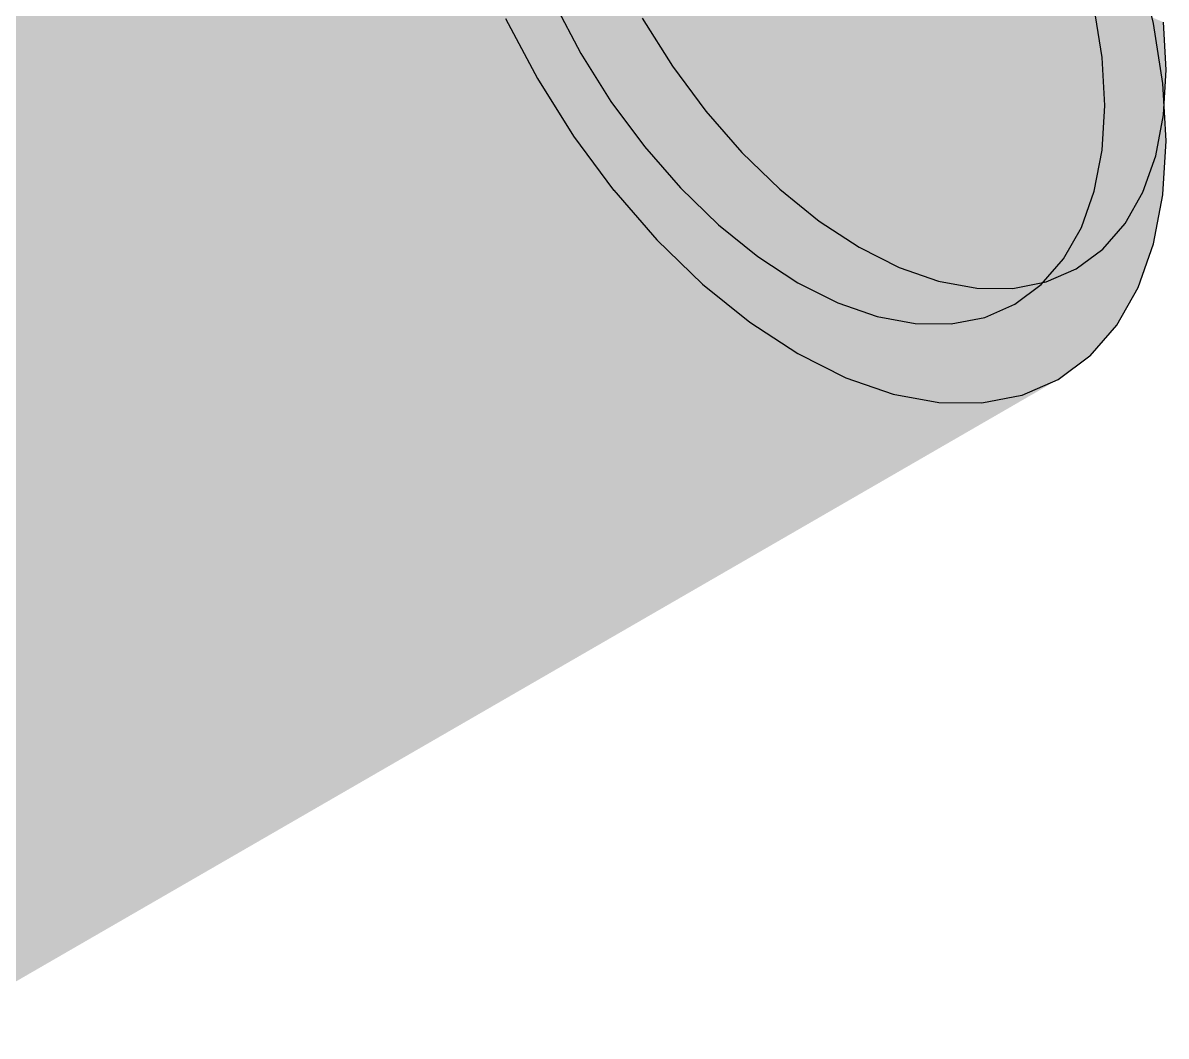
# Model space of a CAD drawing. Extents: x 0 to 297, y 0 to 210.
# Drawn here: x 230.42 to 243.59, y 147.5 to 159.17 of the extents above; entities that cross this region are included whole.
import ezdxf

# ---------------------------------------------------------------- set-up
doc = ezdxf.new("R2010")
doc.units = 0
doc.layers.add('SOMBRA', color=8, linetype='CONTINUOUS')
doc.layers.add('VISIBLE', color=7, linetype='CONTINUOUS')

msp = doc.modelspace()

# ---------------------------------------------------------------- linework, layer by layer
at = {"layer": 'SOMBRA', "color": 254}
for points in [[(237.2258, 165.7251), (236.7649, 165.6356), (192.6245, 140.1512)], [(193.0316, 140.2096), (237.2258, 165.7251), (192.6245, 140.1512)], [(237.7235, 165.7212), (237.2258, 165.7251), (193.0316, 140.2096)], [(193.5293, 140.2057), (237.7235, 165.7212), (193.0316, 140.2096)], [(238.249, 165.6238), (237.7235, 165.7212), (193.5293, 140.2057)], [(236.7643, 165.6355), (236.3476, 165.4541), (192.207, 139.9696)], [(192.5702, 140.12), (236.7643, 165.6355), (192.207, 139.9696)], [(236.7649, 165.6356), (236.7643, 165.6355), (192.5702, 140.12)], [(236.7649, 165.6356), (192.5702, 140.12), (192.6245, 140.1512)], [(194.0548, 140.1083), (238.249, 165.6238), (193.5293, 140.2057)], [(238.7933, 165.4345), (238.249, 165.6238), (194.0548, 140.1083)], [(236.3471, 165.4539), (235.9816, 165.1837), (191.8412, 139.6993)], [(192.1529, 139.9384), (236.3471, 165.4539), (191.8412, 139.6993)], [(236.3476, 165.4541), (236.3471, 165.4539), (192.1529, 139.9384)], [(236.3476, 165.4541), (192.1529, 139.9384), (192.207, 139.9696)], [(194.5991, 139.919), (238.7933, 165.4345), (194.0548, 140.1083)], [(239.3471, 165.1567), (238.7933, 165.4345), (194.5991, 139.919)], [(235.9812, 165.1834), (235.6732, 164.829), (191.5329, 139.3446)], [(191.787, 139.6679), (235.9812, 165.1834), (191.5329, 139.3446)], [(235.9816, 165.1837), (235.9812, 165.1834), (191.787, 139.6679)], [(235.9816, 165.1837), (191.787, 139.6679), (191.8412, 139.6993)], [(195.1529, 139.6412), (239.3471, 165.1567), (194.5991, 139.919)], [(239.9009, 164.7951), (239.3471, 165.1567), (195.1529, 139.6412)], [(235.6729, 164.8286), (235.4277, 164.3961), (191.287, 138.9115)], [(191.4787, 139.3131), (235.6729, 164.8286), (191.287, 138.9115)], [(235.6732, 164.829), (235.6729, 164.8286), (191.4787, 139.3131)], [(235.6732, 164.829), (191.4787, 139.3131), (191.5329, 139.3446)], [(195.7067, 139.2796), (239.9009, 164.7951), (195.1529, 139.6412)], [(240.4452, 164.3558), (239.9009, 164.7951), (195.7067, 139.2796)], [(235.4274, 164.3956), (235.2492, 163.8923), (191.1088, 138.4079)], [(191.2332, 138.88), (235.4274, 164.3956), (191.1088, 138.4079)], [(235.4277, 164.3961), (235.4274, 164.3956), (191.2332, 138.88)], [(235.4277, 164.3961), (191.2332, 138.88), (191.287, 138.9115)], [(196.251, 138.8403), (240.4452, 164.3558), (195.7067, 139.2796)], [(240.9707, 163.8464), (240.4452, 164.3558), (196.251, 138.8403)], [(235.249, 163.8917), (235.1409, 163.3264), (191.0003, 137.8419)], [(191.0548, 138.3762), (235.249, 163.8917), (191.0003, 137.8419)], [(235.2492, 163.8923), (235.249, 163.8917), (191.0548, 138.3762)], [(235.2492, 163.8923), (191.0548, 138.3762), (191.1088, 138.4079)], [(196.7765, 138.3309), (240.9707, 163.8464), (196.251, 138.8403)], [(235.1409, 163.3264), (235.1407, 163.3257), (190.9466, 137.8102)], [(235.1409, 163.3264), (190.9466, 137.8102), (191.0003, 137.8419)]]:
    msp.add_solid(points, dxfattribs=at)
at = {"layer": 'SOMBRA', "color": 253}
for points in [[(241.4678, 163.2763), (240.9707, 163.8464), (196.7765, 138.3309)], [(190.9466, 137.8102), (235.1407, 163.3257), (190.9642, 137.2236)], [(235.1407, 163.3257), (235.1045, 162.708), (190.9642, 137.2236)], [(241.4678, 163.2763), (196.7765, 138.3309), (241.4141, 163.2453)], [(241.4141, 163.2453), (196.7765, 138.3309), (197.2736, 137.7608)], [(197.2742, 137.7601), (241.4141, 163.2453), (197.2736, 137.7608)], [(241.469, 163.2749), (241.4684, 163.2757), (197.2742, 137.7601)], [(197.2742, 137.7601), (241.4684, 163.2757), (241.4141, 163.2453)], [(241.469, 163.2749), (197.2742, 137.7601), (197.3286, 137.7905)], [(241.9298, 162.6532), (241.469, 163.2749), (197.3286, 137.7905)], [(235.1045, 162.708), (235.1044, 162.7072), (190.9103, 137.1917)], [(235.1045, 162.708), (190.9103, 137.1917), (190.9642, 137.2236)], [(190.9103, 137.1917), (235.1044, 162.7072), (191.0002, 136.5631)], [(235.1044, 162.7072), (235.1407, 162.0476), (191.0002, 136.5631)], [(197.7357, 137.1377), (241.9298, 162.6532), (197.3286, 137.7905)], [(241.9304, 162.6524), (241.9298, 162.6532), (197.7357, 137.1377)], [(241.9304, 162.6524), (197.7357, 137.1377), (197.79, 137.168)], [(242.3471, 161.9898), (241.9304, 162.6524), (197.79, 137.168)], [(235.1407, 162.0476), (235.1407, 162.0468), (190.9466, 136.5313)], [(235.1407, 162.0476), (190.9466, 136.5313), (191.0002, 136.5631)], [(190.9466, 136.5313), (235.1407, 162.0468), (191.1083, 135.8721)], [(235.1407, 162.0468), (235.2489, 161.3567), (191.1083, 135.8721)], [(198.1529, 136.4743), (242.3471, 161.9898), (197.79, 137.168)], [(242.3475, 161.989), (242.3471, 161.9898), (198.1529, 136.4743)], [(242.3475, 161.989), (198.1529, 136.4743), (198.207, 136.5044)], [(242.713, 161.2968), (242.3475, 161.989), (198.207, 136.5044)], [(235.2489, 161.3567), (235.249, 161.3558), (191.0548, 135.8403)], [(235.2489, 161.3567), (191.0548, 135.8403), (191.1083, 135.8721)], [(198.5188, 135.7812), (242.713, 161.2968), (198.207, 136.5044)], [(237.9019, 158.6698), (237.5542, 159.2226), (240.0542, 160.666)], [(238.2864, 158.1511), (237.9019, 158.6698), (240.0542, 160.666)], [(238.7012, 157.6754), (238.2864, 158.1511), (240.0542, 160.666)], [(239.1391, 157.2509), (238.7012, 157.6754), (240.0542, 160.666)], [(239.5927, 156.8849), (239.1391, 157.2509), (240.0542, 160.666)], [(240.0542, 156.5835), (239.5927, 156.8849), (240.0542, 160.666)], [(240.5157, 156.352), (240.0542, 156.5835), (240.0542, 160.666)], [(240.9693, 156.1943), (240.5157, 156.352), (240.0542, 160.666)], [(241.4072, 156.1131), (240.9693, 156.1943), (240.0542, 160.666)], [(241.822, 156.1099), (241.4072, 156.1131), (240.0542, 160.666)], [(242.2065, 156.1845), (241.822, 156.1099), (240.0542, 160.666)], [(242.5542, 156.3359), (242.2065, 156.1845), (240.0542, 160.666)], [(242.8591, 156.5613), (242.5542, 156.3359), (240.0542, 160.666)], [(243.1161, 156.857), (242.8591, 156.5613), (240.0542, 160.666)], [(243.3206, 157.2178), (243.1161, 156.857), (240.0542, 160.666)], [(243.4693, 157.6377), (243.3206, 157.2178), (240.0542, 160.666)], [(243.5595, 158.1094), (243.4693, 157.6377), (240.0542, 160.666)], [(243.5897, 158.6248), (243.5595, 158.1094), (240.0542, 160.666)], [(243.5595, 159.1751), (243.5897, 158.6248), (240.0542, 160.666)], [(243.267, 159.8686), (243.4452, 159.1597), (243.1467, 159.2397)], [(236.3913, 159.3454), (236.4933, 159.3769), (236.7126, 158.7368)], [(236.4933, 159.3769), (236.5422, 159.3919), (236.8036, 158.7893)], [(236.4933, 159.3769), (236.8036, 158.7893), (236.7126, 158.7368)], [(236.5422, 159.3919), (236.8471, 158.8144), (236.8036, 158.7893)], [(236.3466, 158.5265), (235.9812, 159.2188), (236.2263, 159.2944)], [(236.3471, 158.5257), (236.2263, 159.2944), (236.3913, 159.3454)], [(236.3471, 158.5257), (236.3466, 158.5265), (236.2263, 159.2944)], [(236.3471, 158.5257), (236.3913, 159.3454), (236.5656, 158.6519)], [(236.3913, 159.3454), (236.7126, 158.7368), (236.5656, 158.6519)], [(242.8524, 158.7669), (242.7622, 159.3427), (242.8216, 159.3268)], [(242.9134, 158.7409), (242.8524, 158.7669), (242.8216, 159.3268)], [(242.9134, 158.7409), (242.8216, 159.3268), (242.9458, 159.2935)], [(243.0409, 158.6867), (242.9134, 158.7409), (242.9458, 159.2935)], [(243.0409, 158.6867), (242.9458, 159.2935), (243.1467, 159.2397)], [(243.4452, 159.1597), (243.0409, 158.6867), (243.1467, 159.2397)], [(243.4452, 159.1597), (243.2471, 158.599), (243.0409, 158.6867)], [(243.4452, 159.1597), (243.4453, 159.1588), (243.2471, 158.599)], [(243.4453, 159.1588), (243.5534, 158.4687), (243.2471, 158.599)], [(236.7643, 157.8623), (236.5656, 158.6519), (236.7126, 158.7368)], [(236.7126, 158.7368), (236.8036, 158.7893), (237.079, 158.1542)], [(236.7643, 157.8623), (236.7126, 158.7368), (236.9524, 158.0368)], [(236.7126, 158.7368), (237.079, 158.1542), (236.9524, 158.0368)], [(236.8036, 158.7893), (236.8471, 158.8144), (237.1573, 158.2268)], [(236.8036, 158.7893), (237.1573, 158.2268), (237.079, 158.1542)], [(236.8471, 158.8144), (237.1948, 158.2615), (237.1573, 158.2268)], [(242.8826, 158.2165), (242.8524, 158.7669), (242.9134, 158.7409)], [(242.9442, 158.181), (242.8826, 158.2165), (242.9134, 158.7409)], [(242.9442, 158.181), (242.9134, 158.7409), (243.0409, 158.6867)], [(236.7638, 157.8631), (236.3471, 158.5257), (236.5656, 158.6519)], [(236.7643, 157.8623), (236.7638, 157.8631), (236.5656, 158.6519)], [(243.0728, 158.1067), (242.9442, 158.181), (243.0409, 158.6867)], [(243.0728, 158.1067), (243.0409, 158.6867), (243.2471, 158.599)], [(243.5534, 158.4687), (243.0728, 158.1067), (243.2471, 158.599)], [(243.5534, 158.4687), (243.2807, 157.9867), (243.0728, 158.1067)], [(243.5534, 158.4687), (243.5535, 158.4679), (243.2807, 157.9867)], [(243.5535, 158.4679), (243.5897, 157.8083), (243.2807, 157.9867)], [(237.079, 158.1542), (237.1573, 158.2268), (237.4842, 157.6076)], [(237.1573, 158.2268), (237.1948, 158.2615), (237.5485, 157.6991)], [(237.1573, 158.2268), (237.5485, 157.6991), (237.4842, 157.6076)], [(237.1948, 158.2615), (237.5793, 157.7428), (237.5485, 157.6991)], [(242.8524, 157.7011), (242.8826, 158.2165), (242.9442, 158.181)], [(242.9134, 157.6566), (242.8524, 157.7011), (242.9442, 158.181)], [(242.9134, 157.6566), (242.9442, 158.181), (243.0728, 158.1067)], [(237.2258, 157.2399), (236.9524, 158.0368), (237.079, 158.1542)], [(237.2258, 157.2399), (237.079, 158.1542), (237.3803, 157.4597)], [(237.079, 158.1542), (237.4842, 157.6076), (237.3803, 157.4597)], [(243.0409, 157.5636), (242.9134, 157.6566), (243.0728, 158.1067)], [(243.0409, 157.5636), (243.0728, 158.1067), (243.2807, 157.9867)], [(237.2252, 157.2406), (236.7643, 157.8623), (236.9524, 158.0368)], [(237.2258, 157.2399), (237.2252, 157.2406), (236.9524, 158.0368)], [(243.5897, 157.8083), (243.0409, 157.5636), (243.2807, 157.9867)], [(243.5897, 157.8083), (243.2471, 157.4132), (243.0409, 157.5636)], [(243.5897, 157.8083), (243.5897, 157.8075), (243.2471, 157.4132)], [(243.5897, 157.8075), (243.5534, 157.1898), (243.2471, 157.4132)], [(237.4842, 157.6076), (237.5485, 157.6991), (237.9213, 157.1063)], [(237.5485, 157.6991), (237.5793, 157.7428), (237.9705, 157.2151)], [(237.5485, 157.6991), (237.9705, 157.2151), (237.9213, 157.1063)], [(237.5793, 157.7428), (237.9941, 157.2672), (237.9705, 157.2151)], [(242.7622, 157.2294), (242.8524, 157.7011), (242.9134, 157.6566)], [(242.8216, 157.1767), (242.7622, 157.2294), (242.9134, 157.6566)], [(242.8216, 157.1767), (242.9134, 157.6566), (243.0409, 157.5636)], [(237.7235, 156.6691), (237.3803, 157.4597), (237.4842, 157.6076)], [(237.7235, 156.6691), (237.4842, 157.6076), (237.8418, 156.9305)], [(237.4842, 157.6076), (237.9213, 157.1063), (237.8418, 156.9305)], [(242.9458, 157.0666), (242.8216, 157.1767), (243.0409, 157.5636)], [(242.9458, 157.0666), (243.0409, 157.5636), (243.2471, 157.4132)], [(237.7229, 156.6698), (237.2258, 157.2399), (237.3803, 157.4597)], [(237.7235, 156.6691), (237.7229, 156.6698), (237.3803, 157.4597)], [(243.5534, 157.1898), (242.9458, 157.0666), (243.2471, 157.4132)], [(237.9705, 157.2151), (237.9941, 157.2672), (238.4161, 156.7832)], [(237.9941, 157.2672), (238.432, 156.8427), (238.4161, 156.7832)], [(237.9213, 157.1063), (237.9705, 157.2151), (238.3828, 156.659)], [(237.9705, 157.2151), (238.4161, 156.7832), (238.3828, 156.659)], [(242.6135, 156.8096), (242.7622, 157.2294), (242.8216, 157.1767)], [(242.6704, 156.7496), (242.6135, 156.8096), (242.8216, 157.1767)], [(242.6704, 156.7496), (242.8216, 157.1767), (242.9458, 157.0666)], [(243.5534, 157.1898), (243.1467, 156.8885), (242.9458, 157.0666)], [(243.5534, 157.1898), (243.5533, 157.1891), (243.1467, 156.8885)], [(243.5533, 157.1891), (243.4452, 156.6238), (243.1467, 156.8885)], [(238.249, 156.1597), (237.8418, 156.9305), (237.9213, 157.1063)], [(238.249, 156.1597), (237.9213, 157.1063), (238.329, 156.4582)], [(237.9213, 157.1063), (238.3828, 156.659), (238.329, 156.4582)], [(242.7892, 156.6241), (242.6704, 156.7496), (242.9458, 157.0666)], [(242.7892, 156.6241), (242.9458, 157.0666), (243.1467, 156.8885)], [(238.2484, 156.1603), (237.7235, 156.6691), (237.8418, 156.9305)], [(238.249, 156.1597), (238.2484, 156.1603), (237.8418, 156.9305)], [(243.4452, 156.6238), (242.7892, 156.6241), (243.1467, 156.8885)], [(238.3828, 156.659), (238.4161, 156.7832), (238.8608, 156.2733)], [(238.4161, 156.7832), (238.432, 156.8427), (238.8776, 156.4108)], [(238.4161, 156.7832), (238.8776, 156.4108), (238.8608, 156.2733)], [(238.432, 156.8427), (238.8856, 156.4766), (238.8776, 156.4108)], [(242.4089, 156.4488), (242.6135, 156.8096), (242.6704, 156.7496)], [(242.4623, 156.3824), (242.4089, 156.4488), (242.6704, 156.7496)], [(242.4623, 156.3824), (242.6704, 156.7496), (242.7892, 156.6241)], [(238.7933, 155.7204), (238.329, 156.4582), (238.3828, 156.659)], [(238.7933, 155.7204), (238.3828, 156.659), (238.8336, 156.0509)], [(238.3828, 156.659), (238.8608, 156.2733), (238.8336, 156.0509)], [(242.5736, 156.2439), (242.4623, 156.3824), (242.7892, 156.6241)], [(242.5736, 156.2439), (242.7892, 156.6241), (242.9813, 156.4213)], [(243.4452, 156.6238), (242.9813, 156.4213), (242.7892, 156.6241)], [(243.4452, 156.6238), (243.4449, 156.6232), (242.9813, 156.4213)], [(243.4449, 156.6232), (243.2668, 156.12), (242.9813, 156.4213)], [(238.7927, 155.7209), (238.249, 156.1597), (238.329, 156.4582)], [(238.7933, 155.7204), (238.7927, 155.7209), (238.329, 156.4582)], [(238.8776, 156.4108), (238.8856, 156.4766), (239.3471, 156.1042)], [(238.8856, 156.4766), (239.3471, 156.1753), (239.3471, 156.1042)], [(238.8608, 156.2733), (238.8776, 156.4108), (239.3471, 155.9557)], [(238.8776, 156.4108), (239.3471, 156.1042), (239.3471, 155.9557)], [(242.152, 156.1531), (242.4089, 156.4488), (242.4623, 156.3824)], [(242.2008, 156.0816), (242.152, 156.1531), (242.4623, 156.3824)], [(242.2008, 156.0816), (242.4623, 156.3824), (242.5736, 156.2439)], [(243.2668, 156.12), (242.5736, 156.2439), (242.9813, 156.4213)], [(239.3471, 155.3588), (238.8336, 156.0509), (238.8608, 156.2733)], [(239.3471, 155.3588), (238.8608, 156.2733), (239.3471, 155.7156)], [(238.8608, 156.2733), (239.3471, 155.9557), (239.3471, 155.7156)], [(242.3029, 155.9323), (242.2008, 156.0816), (242.5736, 156.2439)], [(242.3029, 155.9323), (242.5736, 156.2439), (242.7537, 156.0199)], [(243.2668, 156.12), (242.7537, 156.0199), (242.5736, 156.2439)], [(239.3471, 156.1042), (239.3471, 156.1753), (239.8166, 155.8687)], [(239.3471, 156.1753), (239.8086, 155.9438), (239.8166, 155.8687)], [(239.3471, 155.9557), (239.3471, 156.1042), (239.8334, 155.7117)], [(239.3471, 156.1042), (239.8166, 155.8687), (239.8334, 155.7117)], [(241.8471, 155.9276), (242.152, 156.1531), (242.2008, 156.0816)], [(241.8906, 155.8523), (241.8471, 155.9276), (242.2008, 156.0816)], [(241.8906, 155.8523), (242.2008, 156.0816), (242.3029, 155.9323)], [(243.2668, 156.12), (243.2665, 156.1194), (242.7537, 156.0199)], [(243.2665, 156.1194), (243.0213, 155.6869), (242.7537, 156.0199)], [(239.3464, 155.3592), (238.7933, 155.7204), (238.8336, 156.0509)], [(239.3471, 155.3588), (239.3464, 155.3592), (238.8336, 156.0509)], [(239.9009, 155.081), (239.3471, 155.7156), (239.3471, 155.9557)], [(239.9009, 155.081), (239.3471, 155.9557), (239.8605, 155.458)], [(239.3471, 155.9557), (239.8334, 155.7117), (239.8605, 155.458)], [(239.8166, 155.8687), (239.8086, 155.9438), (240.2781, 155.7082)], [(239.8086, 155.9438), (240.2622, 155.7861), (240.2781, 155.7082)], [(241.9815, 155.6947), (241.8906, 155.8523), (242.3029, 155.9323)], [(241.9815, 155.6947), (242.3029, 155.9323), (242.4678, 155.6909)], [(243.0213, 155.6869), (242.3029, 155.9323), (242.7537, 156.0199)], [(243.0213, 155.6869), (242.4678, 155.6909), (242.3029, 155.9323)], [(239.8334, 155.7117), (239.8166, 155.8687), (240.3114, 155.5456)], [(239.8166, 155.8687), (240.2781, 155.7082), (240.3114, 155.5456)], [(241.4994, 155.7763), (241.8471, 155.9276), (241.8906, 155.8523)], [(241.5369, 155.6983), (241.4994, 155.7763), (241.8906, 155.8523)], [(241.5369, 155.6983), (241.8906, 155.8523), (241.9815, 155.6947)], [(239.9002, 155.0813), (239.3471, 155.3588), (239.3471, 155.7156)], [(239.9009, 155.081), (239.9002, 155.0813), (239.3471, 155.7156)], [(240.4452, 154.8917), (239.8605, 155.458), (239.8334, 155.7117)], [(240.4452, 154.8917), (239.8334, 155.7117), (240.3652, 155.2826)], [(239.8334, 155.7117), (240.3114, 155.5456), (240.3652, 155.2826)], [(240.2781, 155.7082), (240.2622, 155.7861), (240.7236, 155.6256)], [(240.2622, 155.7861), (240.7001, 155.7049), (240.7236, 155.6256)], [(240.3114, 155.5456), (240.2781, 155.7082), (240.7728, 155.46)], [(240.2781, 155.7082), (240.7236, 155.6256), (240.7728, 155.46)], [(240.7236, 155.6256), (240.7001, 155.7049), (241.1456, 155.6223)], [(240.7001, 155.7049), (241.1149, 155.7016), (241.1456, 155.6223)], [(241.1149, 155.7016), (241.4994, 155.7763), (241.5369, 155.6983)], [(241.1456, 155.6223), (241.1149, 155.7016), (241.5369, 155.6983)], [(241.1456, 155.6223), (241.5369, 155.6983), (241.6151, 155.5353)], [(241.6151, 155.5353), (241.5369, 155.6983), (241.9815, 155.6947)], [(241.6151, 155.5353), (241.9815, 155.6947), (242.1286, 155.4401)], [(242.713, 155.3321), (242.1286, 155.4401), (241.9815, 155.6947)], [(242.713, 155.3321), (241.9815, 155.6947), (242.4678, 155.6909)], [(243.0209, 155.6865), (242.713, 155.3321), (242.4678, 155.6909)], [(243.0213, 155.6869), (243.0209, 155.6865), (242.4678, 155.6909)], [(240.9707, 154.7943), (240.3652, 155.2826), (240.3114, 155.5456)], [(240.9707, 154.7943), (240.3114, 155.5456), (240.8524, 155.1922)], [(240.3114, 155.5456), (240.7728, 155.46), (240.8524, 155.1922)], [(240.7728, 155.46), (240.7236, 155.6256), (241.2099, 155.4566)], [(240.7236, 155.6256), (241.1456, 155.6223), (241.2099, 155.4566)], [(241.2099, 155.4566), (241.1456, 155.6223), (241.6151, 155.5353)], [(240.4445, 154.892), (239.9009, 155.081), (239.8605, 155.458)], [(240.4452, 154.8917), (240.4445, 154.892), (239.8605, 155.458)], [(241.4684, 154.7904), (240.8524, 155.1922), (240.7728, 155.46)], [(241.4684, 154.7904), (240.7728, 155.46), (241.3139, 155.1886)], [(240.7728, 155.46), (241.2099, 155.4566), (241.3139, 155.1886)], [(241.2099, 155.4566), (241.6151, 155.5353), (241.7417, 155.2717)], [(241.9298, 154.88), (241.3139, 155.1886), (241.2099, 155.4566)], [(241.9298, 154.88), (241.2099, 155.4566), (241.7417, 155.2717)], [(242.3471, 155.0616), (241.7417, 155.2717), (241.6151, 155.5353)], [(242.3471, 155.0616), (241.6151, 155.5353), (242.1286, 155.4401)], [(242.7126, 155.3318), (242.3471, 155.0616), (242.1286, 155.4401)], [(242.713, 155.3321), (242.7126, 155.3318), (242.1286, 155.4401)], [(240.97, 154.7944), (240.4452, 154.8917), (240.3652, 155.2826)], [(240.9707, 154.7943), (240.97, 154.7944), (240.3652, 155.2826)], [(241.4678, 154.7904), (240.9707, 154.7943), (240.8524, 155.1922)], [(241.4684, 154.7904), (241.4678, 154.7904), (240.8524, 155.1922)], [(241.9293, 154.8799), (241.4684, 154.7904), (241.3139, 155.1886)], [(241.9298, 154.88), (241.9293, 154.8799), (241.3139, 155.1886)], [(242.3466, 155.0614), (241.9298, 154.88), (241.7417, 155.2717)], [(242.3471, 155.0616), (242.3466, 155.0614), (241.7417, 155.2717)]]:
    msp.add_solid(points, dxfattribs=at)
at = {"layer": 'SOMBRA', "color": 252}
for points in [[(191.0548, 135.8403), (235.249, 161.3558), (191.2868, 135.1625)], [(235.249, 161.3558), (235.4272, 160.6469), (191.2868, 135.1625)], [(242.7134, 161.2959), (242.713, 161.2968), (198.5188, 135.7812)], [(242.7134, 161.2959), (198.5188, 135.7812), (198.573, 135.8114)], [(243.0213, 160.5859), (242.7134, 161.2959), (198.573, 135.8114)], [(235.4272, 160.6469), (235.4274, 160.646), (191.2332, 135.1305)], [(235.4272, 160.6469), (191.2332, 135.1305), (191.2868, 135.1625)], [(191.2332, 135.1305), (235.4274, 160.646), (191.5321, 134.4459)], [(235.4274, 160.646), (235.6726, 159.9305), (191.5321, 134.4459)], [(198.8271, 135.0704), (243.0213, 160.5859), (198.573, 135.8114)], [(243.0216, 160.5851), (243.0213, 160.5859), (198.8271, 135.0704)], [(243.0216, 160.5851), (198.8271, 135.0704), (198.8812, 135.1005)], [(243.2668, 159.8695), (243.0216, 160.5851), (198.8812, 135.1005)], [(235.6726, 159.9305), (235.6729, 159.9296), (191.4787, 134.4141)], [(235.6726, 159.9305), (191.4787, 134.4141), (191.5321, 134.4459)], [(191.4787, 134.4141), (235.6729, 159.9296), (191.8404, 133.7351)], [(235.6729, 159.9296), (235.9808, 159.2196), (191.8404, 133.7351)], [(199.0726, 134.354), (243.2668, 159.8695), (198.8812, 135.1005)], [(243.267, 159.8686), (243.2668, 159.8695), (199.0726, 134.354)], [(243.267, 159.8686), (199.0726, 134.354), (199.1267, 134.3842)], [(243.4452, 159.1597), (243.267, 159.8686), (199.1267, 134.3842)], [(236.5422, 159.3919), (237.2493, 159.8002), (236.8471, 158.8144)], [(237.2493, 159.8002), (237.5542, 159.2226), (236.8471, 158.8144)], [(242.8524, 158.7669), (243.5595, 159.1751), (242.7622, 159.3427)], [(235.9808, 159.2196), (235.9812, 159.2188), (191.787, 133.7032)], [(235.9808, 159.2196), (191.787, 133.7032), (191.8404, 133.7351)], [(191.787, 133.7032), (235.9812, 159.2188), (192.2061, 133.042)], [(235.9812, 159.2188), (236.3466, 158.5265), (192.2061, 133.042)], [(199.251, 133.6442), (243.4452, 159.1597), (199.1267, 134.3842)], [(243.4453, 159.1588), (243.4452, 159.1597), (199.251, 133.6442)], [(243.4453, 159.1588), (199.251, 133.6442), (199.3047, 133.6743)], [(243.5534, 158.4687), (243.4453, 159.1588), (199.3047, 133.6743)], [(236.8471, 158.8144), (237.5542, 159.2226), (237.1948, 158.2615)], [(237.5542, 159.2226), (237.9019, 158.6698), (237.1948, 158.2615)], [(243.5897, 158.6248), (243.5595, 159.1751), (242.8524, 158.7669)], [(242.8826, 158.2165), (243.5897, 158.6248), (242.8524, 158.7669)], [(237.1948, 158.2615), (237.9019, 158.6698), (237.5793, 157.7428)], [(237.9019, 158.6698), (238.2864, 158.1511), (237.5793, 157.7428)], [(243.5595, 158.1094), (243.5897, 158.6248), (242.8826, 158.2165)], [(236.3466, 158.5265), (236.3471, 158.5257), (192.1529, 133.0102)], [(236.3466, 158.5265), (192.1529, 133.0102), (192.2061, 133.042)], [(192.1529, 133.0102), (236.3471, 158.5257), (192.6234, 132.3786)], [(236.3471, 158.5257), (236.7638, 157.8631), (192.6234, 132.3786)], [(199.3593, 132.9532), (243.5534, 158.4687), (199.3047, 133.6743)], [(243.5535, 158.4679), (243.5534, 158.4687), (199.3593, 132.9532)], [(243.5535, 158.4679), (199.3593, 132.9532), (199.4129, 132.9833)], [(243.5897, 157.8083), (243.5535, 158.4679), (199.4129, 132.9833)], [(242.8524, 157.7011), (243.5595, 158.1094), (242.8826, 158.2165)], [(237.5793, 157.7428), (238.2864, 158.1511), (237.9941, 157.2672)], [(238.2864, 158.1511), (238.7012, 157.6754), (237.9941, 157.2672)], [(243.4693, 157.6377), (243.5595, 158.1094), (242.8524, 157.7011)], [(236.7638, 157.8631), (236.7643, 157.8623), (192.5702, 132.3468)], [(236.7638, 157.8631), (192.5702, 132.3468), (192.6234, 132.3786)], [(192.5702, 132.3468), (236.7643, 157.8623), (193.0849, 131.7562)], [(236.7643, 157.8623), (237.2252, 157.2406), (193.0849, 131.7562)], [(243.5897, 157.8075), (243.5897, 157.8083), (199.3956, 132.2928)], [(199.3956, 132.2928), (243.5897, 157.8083), (199.4129, 132.9833)], [(243.5897, 157.8075), (199.3956, 132.2928), (199.4494, 132.3231)], [(243.5534, 157.1898), (243.5897, 157.8075), (199.4494, 132.3231)], [(237.9941, 157.2672), (238.7012, 157.6754), (238.432, 156.8427)], [(238.7012, 157.6754), (239.1391, 157.2509), (238.432, 156.8427)], [(242.7622, 157.2294), (243.4693, 157.6377), (242.8524, 157.7011)], [(243.3206, 157.2178), (243.4693, 157.6377), (242.7622, 157.2294)], [(238.432, 156.8427), (239.1391, 157.2509), (238.8856, 156.4766)], [(239.1391, 157.2509), (239.5927, 156.8849), (238.8856, 156.4766)], [(237.2252, 157.2406), (237.2258, 157.2399), (193.0316, 131.7243)], [(237.2252, 157.2406), (193.0316, 131.7243), (193.0849, 131.7562)], [(193.0316, 131.7243), (237.2258, 157.2399), (193.5822, 131.1851)], [(237.2258, 157.2399), (237.7229, 156.6698), (193.5822, 131.1851)], [(243.5533, 157.1891), (243.5534, 157.1898), (199.3593, 131.6743)], [(199.3593, 131.6743), (243.5534, 157.1898), (199.4494, 132.3231)], [(243.5533, 157.1891), (199.3593, 131.6743), (199.4128, 131.7045)], [(243.4452, 156.6238), (243.5533, 157.1891), (199.4128, 131.7045)], [(242.6135, 156.8096), (243.3206, 157.2178), (242.7622, 157.2294)], [(243.1161, 156.857), (243.3206, 157.2178), (242.6135, 156.8096)], [(238.8856, 156.4766), (239.5927, 156.8849), (239.3471, 156.1753)], [(239.5927, 156.8849), (240.0542, 156.5835), (239.3471, 156.1753)], [(242.8591, 156.5613), (243.1161, 156.857), (242.4089, 156.4488)], [(242.4089, 156.4488), (243.1161, 156.857), (242.6135, 156.8096)], [(237.7229, 156.6698), (237.7235, 156.6691), (193.5293, 131.1536)], [(237.7229, 156.6698), (193.5293, 131.1536), (193.5822, 131.1851)], [(193.5293, 131.1536), (237.7235, 156.6691), (194.108, 130.6758)], [(237.7235, 156.6691), (238.2484, 156.1603), (194.108, 130.6758)], [(243.4449, 156.6232), (243.4452, 156.6238), (199.251, 131.1083)], [(199.251, 131.1083), (243.4452, 156.6238), (199.4128, 131.7045)], [(243.4449, 156.6232), (199.251, 131.1083), (199.3046, 131.1387)], [(243.2668, 156.12), (243.4449, 156.6232), (199.3046, 131.1387)], [(239.3471, 156.1753), (240.0542, 156.5835), (239.8086, 155.9438)], [(240.0542, 156.5835), (240.5157, 156.352), (239.8086, 155.9438)], [(242.5542, 156.3359), (242.8591, 156.5613), (242.152, 156.1531)], [(242.152, 156.1531), (242.8591, 156.5613), (242.4089, 156.4488)], [(239.8086, 155.9438), (240.5157, 156.352), (240.2622, 155.7861)], [(240.5157, 156.352), (240.9693, 156.1943), (240.2622, 155.7861)], [(242.2065, 156.1845), (242.5542, 156.3359), (241.8471, 155.9276)], [(241.8471, 155.9276), (242.5542, 156.3359), (242.152, 156.1531)], [(238.2484, 156.1603), (238.249, 156.1597), (194.0548, 130.6442)], [(238.2484, 156.1603), (194.0548, 130.6442), (194.108, 130.6758)], [(194.0548, 130.6442), (238.249, 156.1597), (194.6521, 130.2364)], [(238.249, 156.1597), (238.7927, 155.7209), (194.6521, 130.2364)], [(243.2665, 156.1194), (243.2668, 156.12), (199.0726, 130.6044)], [(199.0726, 130.6044), (243.2668, 156.12), (199.3046, 131.1387)], [(243.2665, 156.1194), (199.0726, 130.6044), (199.1258, 130.6348)], [(243.0213, 155.6869), (243.2665, 156.1194), (199.1258, 130.6348)], [(240.2622, 155.7861), (240.9693, 156.1943), (240.7001, 155.7049)], [(240.9693, 156.1943), (241.4072, 156.1131), (240.7001, 155.7049)], [(240.7001, 155.7049), (241.4072, 156.1131), (241.1149, 155.7016)], [(241.4072, 156.1131), (241.822, 156.1099), (241.1149, 155.7016)], [(241.1149, 155.7016), (241.822, 156.1099), (241.4994, 155.7763)], [(241.822, 156.1099), (242.2065, 156.1845), (241.4994, 155.7763)], [(241.4994, 155.7763), (242.2065, 156.1845), (241.8471, 155.9276)], [(238.7927, 155.7209), (238.7933, 155.7204), (194.5991, 130.2049)], [(238.7927, 155.7209), (194.5991, 130.2049), (194.6521, 130.2364)], [(194.5991, 130.2049), (238.7933, 155.7204), (195.2061, 129.8748)], [(238.7933, 155.7204), (239.3464, 155.3592), (195.2061, 129.8748)], [(243.0209, 155.6865), (243.0213, 155.6869), (198.8271, 130.1714)], [(198.8271, 130.1714), (243.0213, 155.6869), (199.1258, 130.6348)], [(243.0209, 155.6865), (198.8271, 130.1714), (198.8806, 130.2021)], [(242.713, 155.3321), (243.0209, 155.6865), (198.8806, 130.2021)], [(239.3464, 155.3592), (239.3471, 155.3588), (195.1529, 129.8433)], [(239.3464, 155.3592), (195.1529, 129.8433), (195.2061, 129.8748)], [(195.1529, 129.8433), (239.3471, 155.3588), (195.7597, 129.5968)], [(239.3471, 155.3588), (239.9002, 155.0813), (195.7597, 129.5968)], [(242.7126, 155.3318), (242.713, 155.3321), (198.5188, 129.8166)], [(198.5188, 129.8166), (242.713, 155.3321), (198.8806, 130.2021)], [(242.7126, 155.3318), (198.5188, 129.8166), (198.5722, 129.8474)], [(242.3471, 155.0616), (242.7126, 155.3318), (198.5722, 129.8474)], [(239.9002, 155.0813), (239.9009, 155.081), (195.7067, 129.5655)], [(239.9002, 155.0813), (195.7067, 129.5655), (195.7597, 129.5968)], [(195.7067, 129.5655), (239.9009, 155.081), (196.3039, 129.4074)], [(239.9009, 155.081), (240.4445, 154.892), (196.3039, 129.4074)], [(242.3466, 155.0614), (242.3471, 155.0616), (198.1529, 129.5461)], [(198.1529, 129.5461), (242.3471, 155.0616), (198.5722, 129.8474)], [(242.3466, 155.0614), (198.1529, 129.5461), (198.206, 129.5768)], [(241.9298, 154.88), (242.3466, 155.0614), (198.206, 129.5768)], [(240.4445, 154.892), (240.4452, 154.8917), (196.251, 129.3762)], [(240.4445, 154.892), (196.251, 129.3762), (196.3039, 129.4074)], [(196.251, 129.3762), (240.4452, 154.8917), (196.8297, 129.31)], [(240.4452, 154.8917), (240.97, 154.7944), (196.8297, 129.31)], [(241.9293, 154.8799), (241.9298, 154.88), (197.7357, 129.3645)], [(197.7357, 129.3645), (241.9298, 154.88), (198.206, 129.5768)], [(241.9293, 154.8799), (197.7357, 129.3645), (197.7889, 129.3954)], [(241.4684, 154.7904), (241.9293, 154.8799), (197.7889, 129.3954)], [(240.97, 154.7944), (240.9707, 154.7943), (196.7765, 129.2788)], [(240.97, 154.7944), (196.7765, 129.2788), (196.8297, 129.31)], [(196.7765, 129.2788), (240.9707, 154.7943), (197.3273, 129.3059)], [(241.4678, 154.7904), (241.4684, 154.7904), (197.2742, 129.2749)], [(241.4678, 154.7904), (197.2742, 129.2749), (197.3273, 129.3059)], [(197.2742, 129.2749), (241.4684, 154.7904), (197.7889, 129.3954)], [(240.9707, 154.7943), (241.4678, 154.7904), (197.3273, 129.3059)]]:
    msp.add_solid(points, dxfattribs=at)
at = {"layer": 'VISIBLE'}
for p, q in [((243.4452, 159.1597), (243.267, 159.8686)), ((236.5422, 159.3919), (236.8471, 158.8144)), ((242.8524, 158.7669), (242.7622, 159.3427)), ((235.9812, 159.2188), (236.3466, 158.5265)), ((237.5542, 159.2226), (237.9019, 158.6698)), ((243.4453, 159.1588), (243.4452, 159.1597)), ((243.5534, 158.4687), (243.4453, 159.1588)), ((243.5897, 158.6248), (243.5595, 159.1751)), ((236.8471, 158.8144), (237.1948, 158.2615)), ((242.8826, 158.2165), (242.8524, 158.7669)), ((237.9019, 158.6698), (238.2864, 158.1511)), ((243.5595, 158.1094), (243.5897, 158.6248)), ((236.3466, 158.5265), (236.3471, 158.5257)), ((236.3471, 158.5257), (236.7638, 157.8631)), ((243.5535, 158.4679), (243.5534, 158.4687)), ((243.5897, 157.8083), (243.5535, 158.4679)), ((237.1948, 158.2615), (237.5793, 157.7428)), ((242.8524, 157.7011), (242.8826, 158.2165)), ((238.2864, 158.1511), (238.7012, 157.6754)), ((243.4693, 157.6377), (243.5595, 158.1094)), ((236.7638, 157.8631), (236.7643, 157.8623)), ((236.7643, 157.8623), (237.2252, 157.2406)), ((243.5534, 157.1898), (243.5897, 157.8075)), ((243.5897, 157.8075), (243.5897, 157.8083)), ((237.5793, 157.7428), (237.9941, 157.2672)), ((238.7012, 157.6754), (239.1391, 157.2509)), ((242.7622, 157.2294), (242.8524, 157.7011)), ((243.3206, 157.2178), (243.4693, 157.6377)), ((237.9941, 157.2672), (238.432, 156.8427)), ((239.1391, 157.2509), (239.5927, 156.8849)), ((237.2252, 157.2406), (237.2258, 157.2399)), ((237.2258, 157.2399), (237.7229, 156.6698)), ((242.6135, 156.8096), (242.7622, 157.2294)), ((243.1161, 156.857), (243.3206, 157.2178)), ((243.4452, 156.6238), (243.5533, 157.1891)), ((243.5533, 157.1891), (243.5534, 157.1898)), ((239.5927, 156.8849), (240.0542, 156.5835)), ((242.8591, 156.5613), (243.1161, 156.857)), ((238.432, 156.8427), (238.8856, 156.4766)), ((242.4089, 156.4488), (242.6135, 156.8096)), ((237.7229, 156.6698), (237.7235, 156.6691)), ((237.7235, 156.6691), (238.2484, 156.1603)), ((243.2668, 156.12), (243.4449, 156.6232)), ((243.4449, 156.6232), (243.4452, 156.6238)), ((238.8856, 156.4766), (239.3471, 156.1753)), ((240.0542, 156.5835), (240.5157, 156.352)), ((242.5542, 156.3359), (242.8591, 156.5613)), ((240.5157, 156.352), (240.9693, 156.1943)), ((242.152, 156.1531), (242.4089, 156.4488)), ((242.2065, 156.1845), (242.5542, 156.3359)), ((238.2484, 156.1603), (238.249, 156.1597)), ((238.249, 156.1597), (238.7927, 155.7209)), ((239.3471, 156.1753), (239.8086, 155.9438)), ((240.9693, 156.1943), (241.4072, 156.1131)), ((241.4072, 156.1131), (241.822, 156.1099)), ((241.822, 156.1099), (242.2065, 156.1845)), ((241.8471, 155.9276), (242.152, 156.1531)), ((243.0213, 155.6869), (243.2665, 156.1194)), ((243.2665, 156.1194), (243.2668, 156.12)), ((239.8086, 155.9438), (240.2622, 155.7861)), ((241.4994, 155.7763), (241.8471, 155.9276)), ((238.7927, 155.7209), (238.7933, 155.7204)), ((238.7933, 155.7204), (239.3464, 155.3592)), ((240.2622, 155.7861), (240.7001, 155.7049)), ((240.7001, 155.7049), (241.1149, 155.7016)), ((241.1149, 155.7016), (241.4994, 155.7763)), ((242.713, 155.3321), (243.0209, 155.6865)), ((243.0209, 155.6865), (243.0213, 155.6869)), ((239.3464, 155.3592), (239.3471, 155.3588)), ((239.3471, 155.3588), (239.9002, 155.0813)), ((242.3471, 155.0616), (242.7126, 155.3318)), ((242.7126, 155.3318), (242.713, 155.3321)), ((239.9002, 155.0813), (239.9009, 155.081)), ((239.9009, 155.081), (240.4445, 154.892)), ((241.9298, 154.88), (242.3466, 155.0614)), ((242.3466, 155.0614), (242.3471, 155.0616)), ((240.4445, 154.892), (240.4452, 154.8917)), ((240.4452, 154.8917), (240.97, 154.7944)), ((241.4684, 154.7904), (241.9293, 154.8799)), ((241.9293, 154.8799), (241.9298, 154.88)), ((240.97, 154.7944), (240.9707, 154.7943)), ((240.9707, 154.7943), (241.4678, 154.7904)), ((241.4678, 154.7904), (241.4684, 154.7904))]:
    msp.add_line(p, q, dxfattribs=at)

doc.saveas('drawing.dxf')
